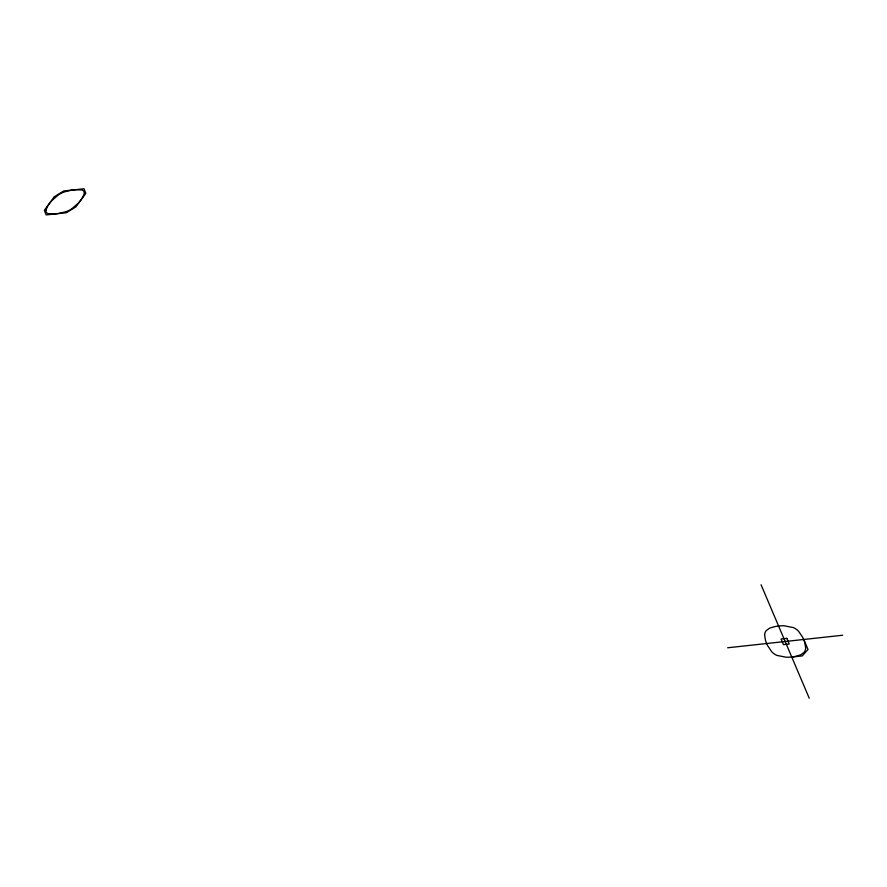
<?xml version="1.0" encoding="UTF-8"?>
<svg xmlns="http://www.w3.org/2000/svg" width="887" height="887" viewBox="0 0 887 887"><rect width="100%" height="100%" fill="white"/><g stroke="black" fill="none" stroke-linecap="round" stroke-linejoin="round"><path stroke-width="1.33" d="M727.65 647.776L842.65 635.236M791.758 657.056L802.28 655.914L808.024 649.472L803.777 639.472M761.068 584.755L809.243 698.246M764.605 634.915L765.525 640.525A38.795 28.628 36.4 0 0 767.765 645.902L771.768 651.79A12.529 9.247 36.4 0 0 776.979 655.449L786.503 657.267A57.267 42.254 36.4 0 0 796.105 656.258L800.584 654.883L803.921 652.51A12.529 9.247 36.4 0 0 805.706 648.098L804.775 642.487A38.795 28.628 36.4 0 0 802.535 637.099L798.533 631.222A12.529 9.247 36.4 0 0 793.333 627.552L783.809 625.734A57.267 42.254 36.4 0 0 774.207 626.743L769.716 628.118L766.379 630.491A12.529 9.247 36.4 0 0 764.594 634.915M45.891 210.43L46.069 211.882A12.529 5.3 -23 0 0 48.508 213.689L53.952 213.933A38.795 16.398 -23 0 0 59.429 213.312L65.605 211.816A12.529 5.3 -23 0 0 71.359 209.121L78.444 203.023A57.267 24.204 -23 0 0 82.901 196.87L84.176 193.898L84.11 191.792A12.529 5.3 -23 0 0 81.682 189.984L76.227 189.729A38.795 16.398 -23 0 0 70.749 190.361L64.574 191.858A12.529 5.3 -23 0 0 58.819 194.552L51.734 200.639A57.267 24.204 -23 0 0 47.277 206.793L45.891 210.43M54.307 196.792L44.35 210.319L46.146 214.92L66.403 212.714L75.872 206.882L85.828 193.355L84.032 188.754L63.775 190.96L54.307 196.792M786.824 638.352L781.07 638.984L783.487 644.649L789.23 644.029L786.824 638.352"/></g></svg>
